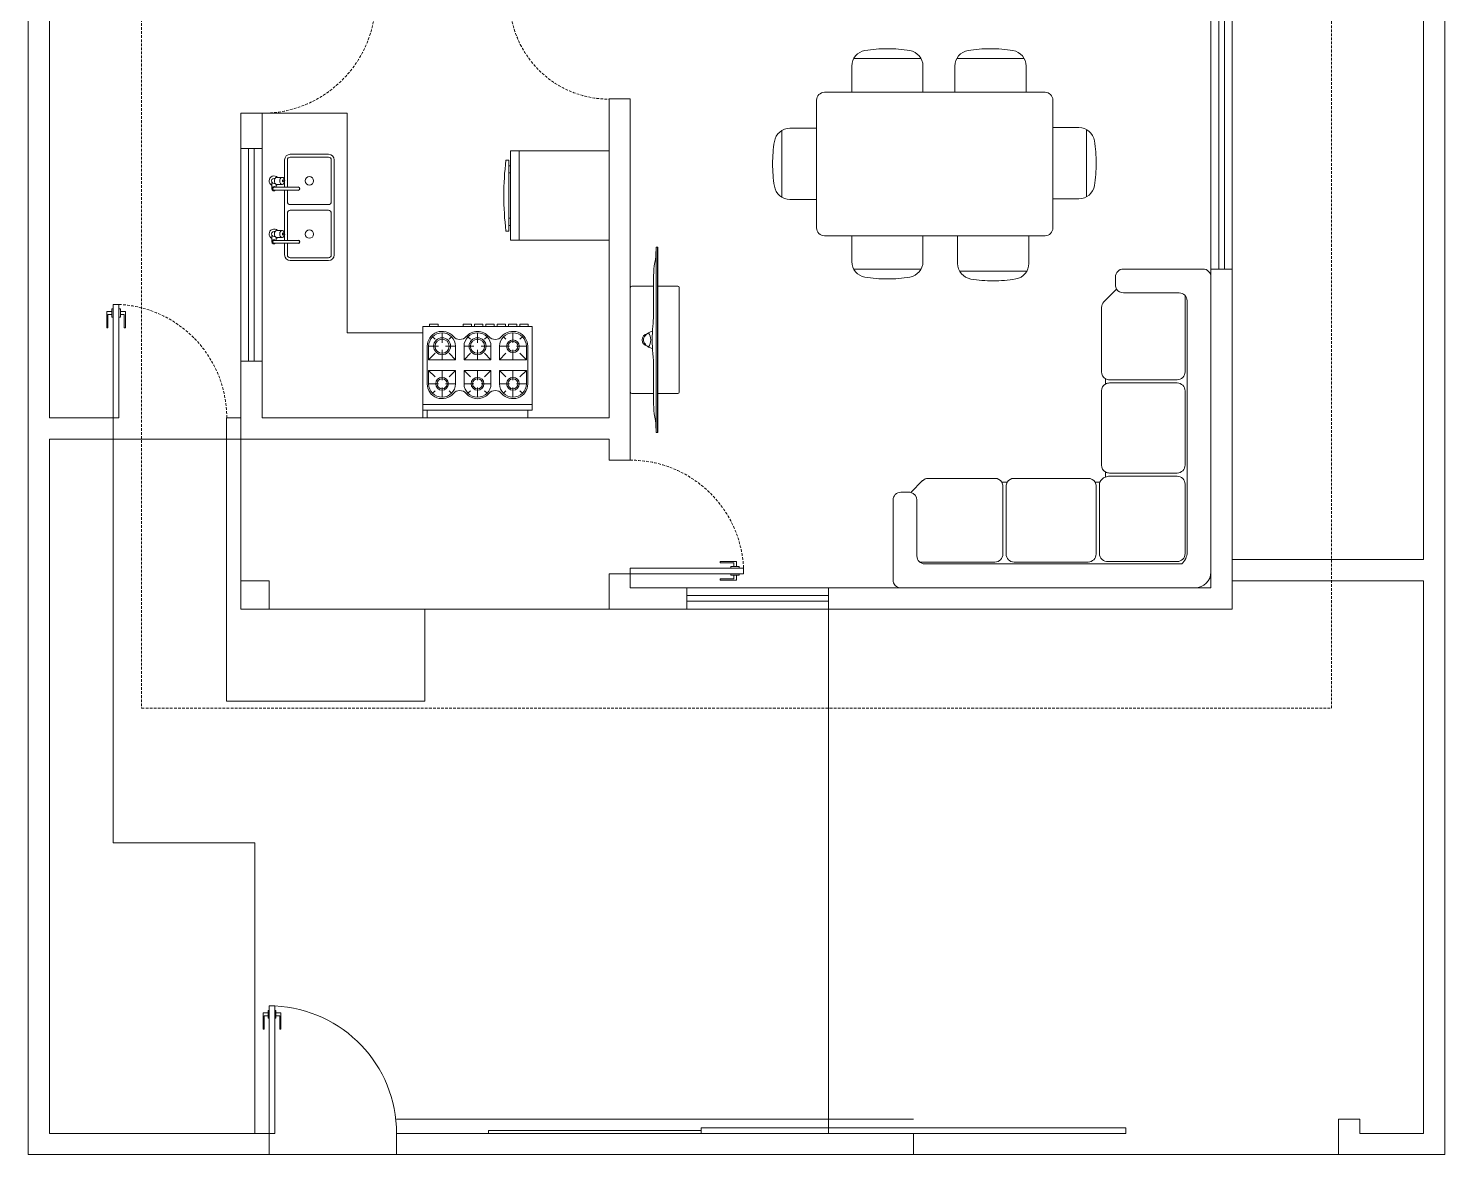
# Model space of a CAD drawing. Header units: centimetres. Extents: x 35234 to 67506, y -7058 to -4021.
# Drawn here: x 65127 to 66127, y -6513 to -5718 of the extents above; entities that cross this region are included whole.
import ezdxf

# ---------------------------------------------------------------- set-up
doc = ezdxf.new("R2010")
doc.units = ezdxf.units.CM
doc.header["$LTSCALE"] = 0.3
doc.linetypes.add('HIDDEN', pattern=[9.525, 6.35, -3.175])
for name, color, linetype, lineweight in [('Blocos', 242, 'Continuous', 5), ('Janelas', 86, 'Continuous', 5), ('Paredes', 87, 'Continuous', 20), ('Piso', 253, 'Continuous', 5), ('Portas', 152, 'Continuous', 5), ('Projeção Cobertura', 52, 'HIDDEN', 15), ('Vegetação', 104, 'Continuous', 13)]:
    doc.layers.add(name, color=color, linetype=linetype, lineweight=lineweight)
doc.layers.get('0').off()

# ---------------------------------------------------------------- blocks, each defined once
blk = doc.blocks.new('Porta 80')
for p, q in [((-5, 75), (-8.5, 75)), ((-8.5, 75), (-8.5, 63.5)), ((-7.75, 63.5), (-7.75, 73)), ((-7.75, 73), (-5, 73)), ((-4, 77), (-5, 77)), ((-5, 77), (-5, 71)), ((-5, 71), (-4, 71)), ((0, 77), (1, 77)), ((1, 71), (0, 71)), ((1, 77), (1, 71)), ((1, 75), (4.5, 75)), ((3.75, 73), (1, 73)), ((3.75, 63.5), (3.75, 73)), ((4.5, 75), (4.5, 63.5)), ((-8.5, 63.5), (-7.75, 63.5)), ((4.5, 63.5), (3.75, 63.5))]:
    blk.add_line(p, q)
blk.add_lwpolyline([(-4, 0), (0, 0), (0, 80), (-4, 80)], close=True)
at = {"linetype": 'HIDDEN'}
blk.add_arc((0, 0), 80.1, 92.86241, 180, dxfattribs=at)
blk = doc.blocks.new('Porta 70')
for p, q in [((-5, 65), (-8.5, 65)), ((-8.5, 65), (-8.5, 53.5)), ((-7.75, 53.5), (-7.75, 63)), ((-7.75, 63), (-5, 63)), ((-4, 67), (-5, 67)), ((-5, 67), (-5, 61)), ((-5, 61), (-4, 61)), ((0, 67), (1, 67)), ((1, 61), (0, 61)), ((1, 67), (1, 61)), ((1, 65), (4.5, 65)), ((3.75, 63), (1, 63)), ((3.75, 53.5), (3.75, 63)), ((4.5, 65), (4.5, 53.5)), ((-8.5, 53.5), (-7.75, 53.5)), ((4.5, 53.5), (3.75, 53.5))]:
    blk.add_line(p, q)
blk.add_lwpolyline([(-4, 0), (0, 0), (0, 70), (-4, 70)], close=True)
at = {"linetype": 'HIDDEN'}
blk.add_arc((0, 0), 70.11, 93.27049, 180, dxfattribs=at)
blk = doc.blocks.new('Janela 100')
for p, q in [((100, 15), (0, 15)), ((0, 15), (0, 0)), ((100, 0), (100, 15)), ((100, 9.5), (0, 9.5)), ((0, 5.5), (100, 5.5)), ((0, 0), (100, 0))]:
    blk.add_line(p, q)
blk = doc.blocks.new('Janela 150')
for p, q in [((150, 15), (0, 15)), ((0, 15), (0, 0)), ((150, 0), (150, 15)), ((150, 9.5), (0, 9.5)), ((0, 5.5), (150, 5.5)), ((0, 0), (150, 0))]:
    blk.add_line(p, q)
blk = doc.blocks.new('Janela 200')
for p, q in [((200, 15), (0, 15)), ((0, 15), (0, 0)), ((200, 0), (200, 15)), ((200, 9.5), (0, 9.5)), ((0, 5.5), (200, 5.5)), ((0, 0), (200, 0))]:
    blk.add_line(p, q)
blk = doc.blocks.new('sofá_5lugares')
at = {"layer": 'Blocos'}
for p, q in [((109.44, 225), (53.21, 225)), ((48.41, 210.81), (39.43, 201.82)), ((47.58, 219.38), (47.58, 213.75)), ((115.06, 11.25), (115.06, 219.38)), ((53.21, 208.13), (92.57, 208.13)), ((96.83, 206.18), (96.83, 152.46)), ((98.19, 202.51), (98.19, 25.29)), ((37.78, 152.46), (37.78, 197.85)), ((40.59, 147.59), (40.59, 143.83)), ((91.2, 146.83), (43.4, 146.83)), ((91.2, 144.59), (43.4, 144.59)), ((37.78, 86.66), (37.78, 138.96)), ((96.83, 138.96), (96.83, 86.66)), ((40.59, 81.79), (40.59, 78.04)), ((91.2, 81.04), (43.4, 81.04)), ((-96.9, 67.33), (-88.59, 75.64)), ((-84.62, 77.28), (-37.46, 77.28)), ((-28.83, 74.47), (-32.59, 74.47)), ((-31.84, 23.86), (-31.84, 71.66)), ((-29.59, 23.86), (-29.59, 71.66)), ((-23.96, 77.28), (28.33, 77.28)), ((36.65, 74.47), (33.2, 74.47)), ((33.96, 23.86), (33.96, 71.66)), ((36.32, 24.15), (36.32, 72.58)), ((91.2, 78.79), (43.4, 78.79)), ((96.83, 73.17), (96.83, 24.17)), ((-109.44, 5.62), (-109.44, 61.86)), ((-103.82, 67.48), (-98.19, 67.48)), ((-92.57, 61.86), (-92.57, 22.49)), ((98.19, 38.92), (98.19, 25.29)), ((-37.46, 18.24), (-90.62, 18.24)), ((33.96, 16.87), (-86.95, 16.87)), ((28.33, 18.24), (-23.96, 18.24)), ((33.96, 16.87), (94.4, 16.87)), ((91.2, 18.54), (42.41, 18.54)), ((-103.82, 0), (103.82, 0))]:
    blk.add_line(p, q, dxfattribs=at)
for centre, radius, start, end in [((53.21, 219.38), 5.62, 90, 180), ((109.44, 219.38), 5.62, 0, 90), ((53.21, 213.75), 5.62, 180, 211.54798), ((53.21, 213.75), 5.62, 211.54798, 270), ((43.4, 197.85), 5.62, 135, 180), ((92.57, 202.51), 5.62, 0, 90), ((43.4, 152.46), 5.62, 180, 240), ((91.2, 152.46), 5.62, 270, 0), ((43.4, 138.96), 5.62, 120, 180), ((43.4, 152.46), 5.62, 240, 270), ((43.4, 138.96), 5.62, 90, 120), ((91.2, 138.96), 5.62, 0, 90), ((43.4, 86.66), 5.62, 180, 240), ((43.4, 86.66), 5.62, 240, 270), ((91.2, 86.66), 5.62, 270, 0), ((-84.62, 71.66), 5.62, 90, 135), ((-37.46, 71.66), 5.62, 30, 90), ((-37.46, 71.66), 5.62, 0, 30), ((-23.96, 71.66), 5.62, 150, 180), ((-23.96, 71.66), 5.62, 90, 150), ((28.33, 71.66), 5.62, 30, 90), ((28.33, 71.66), 5.62, 0, 30), ((41.94, 72.58), 5.62, 160.32587, 180), ((41.94, 72.58), 5.62, 103.87695, 160.32587), ((43.4, 73.17), 5.62, 90, 120), ((91.2, 73.17), 5.62, 0, 90), ((-103.82, 61.86), 5.62, 90, 180), ((-98.19, 61.86), 5.62, 76.6992, 90), ((-98.19, 61.86), 5.62, 0, 76.6992), ((-86.95, 22.49), 5.62, 180, 270), ((-37.46, 23.86), 5.62, 270, 0), ((-23.96, 23.86), 5.62, 180, 270), ((28.33, 23.86), 5.62, 270, 0), ((41.94, 24.15), 5.62, 180, 274.79302), ((91.2, 24.17), 5.62, 270, 0), ((86.95, 25.29), 11.25, 311.51197, 0), ((103.82, 11.25), 11.25, 270, 0), ((-103.82, 5.62), 5.62, 180, 270)]:
    blk.add_arc(centre, radius, start, end, dxfattribs=at)
blk = doc.blocks.new('tv_lcd')
at = {"layer": 'Blocos'}
for p, q in [((36.86, 0), (-36.86, 0)), ((-37.86, -1), (-37.86, -16.48)), ((37.86, -16.48), (37.86, -1)), ((-63.74, -18.2), (-65.3, -18.2)), ((-65.3, -18.2), (-65.3, -19.52)), ((-65.3, -19.16), (65.3, -19.16)), ((-65.3, -19.52), (-37.86, -19.52)), ((-63.74, -18.2), (63.74, -18.2)), ((-37.86, -16.48), (-45.31, -16.48)), ((-19.44, -16.48), (-37.86, -16.48)), ((-37.86, -19.52), (37.86, -19.52)), ((-37.86, -19.52), (-37.86, -33.5)), ((37.86, -16.48), (24.97, -16.48)), ((45.31, -16.48), (37.86, -16.48)), ((37.86, -33.5), (37.86, -19.52)), ((37.86, -19.52), (65.3, -19.52)), ((65.3, -18.2), (63.74, -18.2)), ((65.3, -19.52), (65.3, -18.2)), ((-36.86, -34.5), (36.86, -34.5))]:
    blk.add_line(p, q, dxfattribs=at)
for centre, radius, start, end in [((-36.86, -1), 1, 90, 180), ((36.86, -1), 1, 0, 90), ((1.96, -16.92), 8.07, 115, 171.45203), ((0, -12.71), 4.43, 10.62631, 169.37369), ((0, -12.71), 3.43, 65, 115), ((-1.96, -16.92), 8.07, 8.54797, 65), ((-63.74, 31.54), 49.74, 270, 280.67276), ((-45.31, -66.22), 49.74, 90, 100.67276), ((-19.44, 83.52), 100, 270, 275.57884), ((0, -115.53), 100, 84.42116, 95.57884), ((0, -4.85), 9.55, 237.95314, 302.04686), ((24.97, 229.21), 245.69, 266.44167, 270.00063), ((45.31, -66.22), 49.74, 79.32724, 90), ((63.74, 31.54), 49.74, 259.32724, 270), ((-36.86, -33.5), 1, 180, 270), ((36.86, -33.5), 1, 270, 0)]:
    blk.add_arc(centre, radius, start, end, dxfattribs=at)
blk = doc.blocks.new('mesa_sala_jantar')
at = {"layer": 'Blocos'}
for p, q in [((-24.99, 102.2), (-24.99, 83.44)), ((-23.34, 108.02), (23.59, 108.02)), ((25.23, 83.44), (25.23, 102.2)), ((45.03, 83.44), (-45.03, 83.44)), ((-50.59, 77.88), (-50.59, -77.88)), ((50.59, -77.88), (50.59, 77.88)), ((-74.24, 57.22), (-74.24, 9.69)), ((-68.9, 58.58), (-50.59, 58.58)), ((69.15, 58.58), (50.59, 58.58)), ((74.48, 57.22), (74.48, 9.69)), ((-50.59, 8.28), (-68.83, 8.28)), ((50.59, 8.28), (69.08, 8.28)), ((-75.54, -17.56), (-75.54, -65.1)), ((-70.2, -16.2), (-50.59, -16.2)), ((69.15, -14.25), (50.59, -14.25)), ((74.48, -15.61), (74.48, -63.15)), ((-50.59, -66.5), (-70.13, -66.5)), ((50.59, -64.55), (69.08, -64.55)), ((-45.03, -83.44), (45.03, -83.44)), ((-24.54, -83.44), (-24.54, -101.76)), ((25.68, -101.76), (25.68, -83.44)), ((-23.15, -107.13), (24.3, -107.13))]:
    blk.add_line(p, q, dxfattribs=at)
for centre, radius, start, end in [((-13.87, 102.2), 11.12, 99.37227, 180), ((0.12, 17.45), 97.02, 90, 99.37227), ((0.12, 17.45), 97.02, 80.62773, 90), ((14.11, 102.2), 11.12, 0, 80.62773), ((-45.03, 77.88), 5.56, 90, 180), ((45.03, 77.88), 5.56, 0, 90), ((-68.9, 47.46), 11.12, 90, 170.69364), ((69.15, 47.46), 11.12, 9.30636, 90), ((14.88, 33.73), 96.02, 170.69364, 180.09023), ((-14.63, 33.73), 96.02, 359.90977, 9.30636), ((17.2, 33.74), 98.34, 180.09023, 189.45667), ((-16.96, 33.74), 98.34, 350.54333, 359.90977), ((-68.83, 19.41), 11.12, 189.45667, 270), ((69.08, 19.41), 11.12, 270, 350.54333), ((-70.2, -27.32), 11.12, 90, 170.69364), ((69.15, -25.37), 11.12, 9.30636, 90), ((13.58, -41.05), 96.02, 170.69364, 180.09023), ((-14.63, -39.1), 96.02, 359.90977, 9.30636), ((-16.96, -39.1), 98.34, 350.54333, 359.90977), ((15.9, -41.05), 98.34, 180.09023, 189.45667), ((-70.13, -55.38), 11.12, 189.45667, 270), ((69.08, -53.43), 11.12, 270, 350.54333), ((-45.03, -77.88), 5.56, 180, 270), ((45.03, -77.88), 5.56, 270, 0), ((-13.42, -101.76), 11.12, 180, 260.62773), ((14.56, -101.76), 11.12, 279.37227, 0), ((0.57, -17.01), 97.02, 260.62773, 270), ((0.57, -17.01), 97.02, 270, 279.37227)]:
    blk.add_arc(centre, radius, start, end, dxfattribs=at)
blk = doc.blocks.new('pia_cozinha')
at = {"layer": 'Blocos'}
for p, q in [((0, 214.9), (60, 214.9)), ((0, 214.9), (0, 0)), ((60, 214.9), (60, 60)), ((15.91, 181.94), (15.91, 167.93)), ((17.91, 162.69), (17.91, 181.94)), ((46.91, 185.94), (19.91, 185.94)), ((19.91, 183.94), (46.91, 183.94)), ((48.91, 181.94), (48.91, 152.44)), ((50.91, 114.94), (50.91, 181.94)), ((7, 164.03), (7, 166.04)), ((7, 164.03), (7, 161.69)), ((8.5, 168.94), (9.2, 168.94)), ((8.5, 165.44), (9.2, 165.44)), ((8.5, 162.69), (10, 162.69)), ((8.5, 160.69), (9.62, 160.69)), ((9.62, 160.69), (15.91, 160.69)), ((10, 164.03), (10, 164.78)), ((10, 162.69), (10, 164.03)), ((15.91, 162.69), (10, 162.69)), ((10.46, 169.69), (10.95, 169.69)), ((10.46, 164.69), (10.95, 164.69)), ((14.22, 169.69), (10.95, 169.69)), ((10.95, 164.69), (14.22, 164.69)), ((15.91, 166.44), (15.91, 162.69)), ((15.91, 162.69), (25.5, 162.69)), ((15.91, 160.69), (25.5, 160.69)), ((15.91, 160.69), (15.91, 130.43)), ((17.91, 152.44), (17.91, 160.69)), ((46.91, 150.44), (19.91, 150.44)), ((17.91, 125.19), (17.91, 144.44)), ((19.91, 146.44), (46.91, 146.44)), ((48.91, 144.44), (48.91, 114.94)), ((8.5, 131.44), (9.2, 131.44)), ((10.46, 132.19), (10.95, 132.19)), ((14.22, 132.19), (10.95, 132.19)), ((7, 126.53), (7, 128.54)), ((7, 126.53), (7, 124.19)), ((8.5, 127.94), (9.2, 127.94)), ((8.5, 125.19), (10, 125.19)), ((8.5, 123.19), (9.62, 123.19)), ((9.62, 123.19), (15.91, 123.19)), ((10, 126.53), (10, 127.28)), ((10, 125.19), (10, 126.53)), ((15.91, 125.19), (10, 125.19)), ((10.46, 127.19), (10.95, 127.19)), ((10.95, 127.19), (14.22, 127.19)), ((15.91, 128.94), (15.91, 125.19)), ((15.91, 125.19), (25.5, 125.19)), ((15.91, 123.19), (25.5, 123.19)), ((15.91, 123.19), (15.91, 114.94)), ((17.91, 114.94), (17.91, 123.19)), ((46.91, 112.94), (19.91, 112.94)), ((19.91, 110.94), (46.91, 110.94)), ((60, 60), (113.64, 60)), ((113.64, 60), (113.64, 0)), ((0, 0), (113.64, 0))]:
    blk.add_line(p, q, dxfattribs=at)
for centre in [(33.41, 167.19), (33.41, 129.69)]:
    blk.add_circle(centre, 3, dxfattribs=at)
for centre, radius, start, end in [((19.91, 181.94), 4, 90, 180), ((19.91, 181.94), 2, 90, 180), ((46.91, 181.94), 4, 0, 90), ((46.91, 181.94), 2, 0, 90), ((8.5, 167.19), 3.5, 45.58469, 244.62307), ((8.5, 167.19), 1.75, 90, 204.61998), ((6, 166.04), 1, 360, 24.61998), ((8.5, 167.19), 1.75, 211.00272, 270), ((8.5, 161.69), 1.5, 41.81031, 180), ((8.5, 161.69), 1.5, 180, 318.18969), ((8.5, 161.69), 1, 90.00021, 270.00021), ((12.22, 167.19), 3.52, 163.67505, 180), ((12.22, 167.19), 3.52, 180, 196.32495), ((11.35, 167.44), 2.62, 144.73561, 163.67505), ((11.35, 166.94), 2.62, 196.32495, 215.26439), ((10.81, 167.83), 1.95, 120.36119, 144.73561), ((10.81, 166.55), 1.95, 215.26439, 239.63881), ((10.46, 168.42), 1.27, 90, 120.36119), ((10.46, 165.96), 1.27, 239.63881, 270), ((8.5, 167.19), 3.5, 295.37693, 314.41531), ((15.98, 167.19), 3.52, 163.67505, 180), ((15.98, 167.19), 3.52, 180, 196.32495), ((15.11, 167.44), 2.62, 144.73561, 163.67505), ((15.11, 166.94), 2.62, 196.32495, 215.26439), ((14.57, 167.83), 1.95, 120.36119, 144.73561), ((14.57, 166.55), 1.95, 215.26439, 239.63881), ((14.22, 168.42), 1.27, 90, 120.36119), ((14.22, 165.96), 1.27, 239.63881, 270), ((14.22, 168.42), 1.27, 59.63881, 90), ((14.22, 165.96), 1.27, 270, 300.36119), ((15.5, 167.19), 1.06, 163.67505, 180), ((15.5, 167.19), 1.06, 180, 196.32495), ((15.24, 167.27), 0.787, 144.73561, 163.67505), ((15.24, 167.11), 0.787, 196.32495, 215.26439), ((15.08, 167.38), 0.586, 120.36119, 144.73561), ((15.08, 167), 0.586, 215.26439, 239.63881), ((14.97, 167.56), 0.381, 90, 120.36119), ((14.97, 166.82), 0.381, 239.63881, 270), ((13.88, 167.83), 1.95, 35.26439, 59.63881), ((13.88, 166.55), 1.95, 300.36119, 324.73561), ((14.97, 167.56), 0.381, 59.63881, 90), ((14.97, 166.82), 0.381, 270, 300.36119), ((14.87, 167.38), 0.586, 35.26439, 59.63881), ((14.87, 167), 0.586, 300.36119, 324.73561), ((14.7, 167.27), 0.787, 16.32495, 35.26439), ((14.7, 167.11), 0.787, 324.73561, 343.67505), ((14.45, 167.19), 1.06, 360, 16.32495), ((14.45, 167.19), 1.06, 343.67505, 0), ((13.33, 167.44), 2.62, 16.32495, 35.26439), ((13.33, 166.94), 2.62, 324.73561, 343.67505), ((12.47, 167.19), 3.52, 12.20542, 16.32495), ((12.47, 167.19), 3.52, 343.67505, 347.79458), ((12.47, 167.19), 3.52, 0, 12.20542), ((12.47, 167.19), 3.52, 347.79458, 360), ((25.5, 161.69), 1.25, 233.1301, 126.8699), ((25.5, 161.69), 1, 270.00012, 90.00012), ((19.91, 152.44), 2, 180, 270), ((46.91, 152.44), 2, 270, 0), ((19.91, 144.44), 2, 90, 180), ((46.91, 144.44), 2, 0, 90), ((8.5, 129.69), 3.5, 45.58469, 244.62307), ((8.5, 129.69), 1.75, 90, 204.61998), ((12.22, 129.69), 3.52, 163.67505, 180), ((11.35, 129.94), 2.62, 144.73561, 163.67505), ((10.81, 130.33), 1.95, 120.36119, 144.73561), ((10.46, 130.92), 1.27, 90, 120.36119), ((15.98, 129.69), 3.52, 163.67505, 180), ((15.11, 129.94), 2.62, 144.73561, 163.67505), ((14.57, 130.33), 1.95, 120.36119, 144.73561), ((14.22, 130.92), 1.27, 90, 120.36119), ((14.22, 130.92), 1.27, 59.63881, 90), ((15.24, 129.77), 0.787, 144.73561, 163.67505), ((15.08, 129.88), 0.586, 120.36119, 144.73561), ((14.97, 130.06), 0.381, 90, 120.36119), ((13.88, 130.33), 1.95, 35.26439, 59.63881), ((14.97, 130.06), 0.381, 59.63881, 90), ((14.87, 129.88), 0.586, 35.26439, 59.63881), ((14.7, 129.77), 0.787, 16.32495, 35.26439), ((13.33, 129.94), 2.62, 16.32495, 35.26439), ((12.47, 129.69), 3.52, 12.20542, 16.32495), ((12.47, 129.69), 3.52, 0, 12.20542), ((6, 128.54), 1, 360, 24.61998), ((8.5, 129.69), 1.75, 211.00272, 270), ((8.5, 124.19), 1.5, 41.81031, 180), ((8.5, 124.19), 1.5, 180, 318.18969), ((8.5, 124.19), 1, 90.00021, 270.00021), ((12.22, 129.69), 3.52, 180, 196.32495), ((11.35, 129.44), 2.62, 196.32495, 215.26439), ((10.81, 129.05), 1.95, 215.26439, 239.63881), ((10.46, 128.46), 1.27, 239.63881, 270), ((8.5, 129.69), 3.5, 295.37693, 314.41531), ((15.98, 129.69), 3.52, 180, 196.32495), ((15.11, 129.44), 2.62, 196.32495, 215.26439), ((14.57, 129.05), 1.95, 215.26439, 239.63881), ((14.22, 128.46), 1.27, 239.63881, 270), ((14.22, 128.46), 1.27, 270, 300.36119), ((15.5, 129.69), 1.06, 163.67505, 180), ((15.5, 129.69), 1.06, 180, 196.32495), ((15.24, 129.61), 0.787, 196.32495, 215.26439), ((15.08, 129.5), 0.586, 215.26439, 239.63881), ((14.97, 129.32), 0.381, 239.63881, 270), ((13.88, 129.05), 1.95, 300.36119, 324.73561), ((14.97, 129.32), 0.381, 270, 300.36119), ((14.87, 129.5), 0.586, 300.36119, 324.73561), ((14.7, 129.61), 0.787, 324.73561, 343.67505), ((14.45, 129.69), 1.06, 0, 16.32495), ((14.45, 129.69), 1.06, 343.67505, 0), ((13.33, 129.44), 2.62, 324.73561, 343.67505), ((12.47, 129.69), 3.52, 343.67505, 347.79458), ((12.47, 129.69), 3.52, 347.79458, 360), ((25.5, 124.19), 1.25, 233.1301, 126.8699), ((25.5, 124.19), 1, 270.00012, 90.00012), ((19.91, 114.94), 4, 180, 270), ((19.91, 114.94), 2, 180, 270), ((46.91, 114.94), 2, 270, 0), ((46.91, 114.94), 4, 270, 0)]:
    blk.add_arc(centre, radius, start, end, dxfattribs=at)
blk = doc.blocks.new('fogão_6bocas')
at = {"layer": 'Blocos'}
for p, q in [((-33.81, 64.5), (-38.5, 64.5)), ((-38.5, 64.5), (-38.5, 5.5)), ((-27.82, 66), (-33.81, 66)), ((-33.81, 66), (-33.81, 64.5)), ((-27.82, 64.5), (-33.81, 64.5)), ((-27.82, 64.5), (-27.82, 66)), ((-10.19, 64.5), (-27.82, 64.5)), ((-25, 60), (-25, 53)), ((-4.19, 66), (-10.19, 66)), ((-10.19, 66), (-10.19, 64.5)), ((-4.19, 64.5), (-10.19, 64.5)), ((-4.19, 64.5), (-4.19, 66)), ((-2.19, 64.5), (-4.19, 64.5)), ((3.81, 66), (-2.19, 66)), ((-2.19, 66), (-2.19, 64.5)), ((3.81, 64.5), (-2.19, 64.5)), ((0, 60), (0, 53)), ((3.81, 64.5), (3.81, 66)), ((5.81, 64.5), (3.81, 64.5)), ((11.81, 66), (5.81, 66)), ((5.81, 66), (5.81, 64.5)), ((11.81, 64.5), (5.81, 64.5)), ((11.81, 64.5), (11.81, 66)), ((13.81, 64.5), (11.81, 64.5)), ((19.81, 66), (13.81, 66)), ((13.81, 66), (13.81, 64.5)), ((19.81, 64.5), (13.81, 64.5)), ((19.81, 64.5), (19.81, 66)), ((21.81, 64.5), (19.81, 64.5)), ((27.81, 66), (21.81, 66)), ((21.81, 66), (21.81, 64.5)), ((27.81, 64.5), (21.81, 64.5)), ((25, 60), (25, 53)), ((27.81, 64.5), (27.81, 66)), ((29.81, 64.5), (27.81, 64.5)), ((35.81, 66), (29.81, 66)), ((29.81, 66), (29.81, 64.5)), ((35.81, 64.5), (29.81, 64.5)), ((35.81, 64.5), (35.81, 66)), ((38.5, 64.5), (35.81, 64.5)), ((38.5, 5.5), (38.5, 64.5)), ((-35.5, 24), (-35.5, 50.5)), ((-34.5, 41), (-34.5, 50.5)), ((-34.5, 50.5), (-27.5, 50.5)), ((-29.95, 55.45), (-31.72, 57.22)), ((-22.5, 50.5), (-15.5, 50.5)), ((-20.05, 55.45), (-18.28, 57.22)), ((-15.5, 50.5), (-15.5, 41)), ((-9.5, 41), (-9.5, 50.5)), ((-9.5, 50.5), (-2.5, 50.5)), ((-4.95, 55.45), (-6.72, 57.22)), ((2.5, 50.5), (9.5, 50.5)), ((4.95, 55.45), (6.72, 57.22)), ((9.5, 50.5), (9.5, 41)), ((22.5, 50.5), (15.5, 50.5)), ((15.5, 50.5), (15.5, 41)), ((20.05, 55.45), (18.28, 57.22)), ((34.5, 50.5), (27.5, 50.5)), ((29.95, 55.45), (31.72, 57.22)), ((34.5, 41), (34.5, 50.5)), ((35.5, 50.5), (35.5, 24)), ((-29.95, 45.55), (-34.5, 41)), ((-15.5, 41), (-34.5, 41)), ((-25, 48), (-25, 41)), ((-20.05, 45.55), (-15.5, 41)), ((-4.95, 45.55), (-9.5, 41)), ((9.5, 41), (-9.5, 41)), ((0, 48), (0, 41)), ((4.95, 45.55), (9.5, 41)), ((20.05, 45.55), (15.5, 41)), ((15.5, 41), (34.5, 41)), ((25, 48), (25, 41)), ((29.95, 45.55), (34.5, 41)), ((-29.95, 28.95), (-34.5, 33.5)), ((-15.5, 33.5), (-34.5, 33.5)), ((-34.5, 33.5), (-34.5, 24)), ((-25, 26.5), (-25, 33.5)), ((-20.05, 28.95), (-15.5, 33.5)), ((-15.5, 24), (-15.5, 33.5)), ((9.5, 33.5), (-9.5, 33.5)), ((-9.5, 33.5), (-9.5, 24)), ((-4.95, 28.95), (-9.5, 33.5)), ((0, 26.5), (0, 33.5)), ((4.95, 28.95), (9.5, 33.5)), ((9.5, 24), (9.5, 33.5)), ((15.5, 24), (15.5, 33.5)), ((15.5, 33.5), (34.5, 33.5)), ((20.05, 28.95), (15.5, 33.5)), ((25, 26.5), (25, 33.5)), ((29.95, 28.95), (34.5, 33.5)), ((34.5, 33.5), (34.5, 24)), ((-34.5, 24), (-27.5, 24)), ((-25, 14.5), (-25, 21.5)), ((-22.5, 24), (-15.5, 24)), ((-9.5, 24), (-2.5, 24)), ((0, 14.5), (0, 21.5)), ((2.5, 24), (9.5, 24)), ((22.5, 24), (15.5, 24)), ((25, 14.5), (25, 21.5)), ((34.5, 24), (27.5, 24)), ((-29.95, 19.05), (-31.72, 17.28)), ((-20.05, 19.05), (-18.28, 17.28)), ((-4.95, 19.05), (-6.72, 17.28)), ((4.95, 19.05), (6.72, 17.28)), ((20.05, 19.05), (18.28, 17.28)), ((29.95, 19.05), (31.72, 17.28)), ((-38.5, 9.5), (38.5, 9.5)), ((-38.5, 5.5), (-35.5, 5.5)), ((-35.5, 5.5), (35.5, 5.5)), ((-35.5, 5.5), (-35.5, 0)), ((-35.5, 0), (35.5, 0)), ((35.5, 0), (35.5, 5.5)), ((35.5, 5.5), (38.5, 5.5))]:
    blk.add_line(p, q, dxfattribs=at)
for centre, radius in [((-25, 50.5), 6), ((-25, 50.5), 5), ((0, 50.5), 6), ((0, 50.5), 5), ((25, 50.5), 4.5), ((25, 50.5), 3.5), ((-25, 24), 4.5), ((-25, 24), 3.5), ((0, 24), 4.5), ((0, 24), 3.5), ((25, 24), 4.5), ((25, 24), 3.5)]:
    blk.add_circle(centre, radius, dxfattribs=at)
for centre, radius, start, end in [((-25, 50.5), 10.5, 40.74905, 180), ((-25, 50.5), 9.5, 0, 180), ((0, 50.5), 9.5, 0, 180), ((0, 50.5), 10.5, 40.74905, 139.25095), ((25, 50.5), 9.5, 0, 180), ((25, 50.5), 10.5, 0, 139.25095), ((-12.5, 61.27), 6, 220.74905, 319.25095), ((12.5, 61.27), 6, 220.74905, 319.25095), ((-25, 24), 10.5, 180, 319.25095), ((-25, 24), 9.5, 180, 0), ((0, 24), 9.5, 180, 0), ((25, 24), 9.5, 180, 0), ((25, 24), 10.5, 220.74905, 0), ((-12.5, 13.23), 6, 40.74905, 139.25095), ((0, 24), 10.5, 220.74905, 319.25095), ((12.5, 13.23), 6, 40.74905, 139.25095)]:
    blk.add_arc(centre, radius, start, end, dxfattribs=at)
blk = doc.blocks.new('geladeira')
at = {"layer": 'Blocos'}
for p, q in [((-25, 72.78), (-25, 70.78)), ((-25, 70.78), (-21, 70.78)), ((-16, 70.78), (-21, 70.78)), ((-21, 70.78), (-21, 69.5)), ((-16, 69.5), (-16, 70.78)), ((-16, 70.78), (16, 70.78)), ((21, 70.78), (16, 70.78)), ((16, 70.78), (16, 69.5)), ((21, 69.5), (21, 70.78)), ((21, 70.78), (25, 70.78)), ((25, 70.78), (25, 72.78)), ((-21, 69.5), (-31.55, 69.5)), ((-31.55, 69.5), (-31.55, 0)), ((31.55, 63.5), (-31.55, 63.5)), ((-16, 69.5), (-21, 69.5)), ((16, 69.5), (-16, 69.5)), ((21, 69.5), (16, 69.5)), ((31.55, 69.5), (21, 69.5)), ((31.55, 0), (31.55, 69.5)), ((-31.55, 0), (31.55, 0))]:
    blk.add_line(p, q, dxfattribs=at)
blk.add_arc((0, -134.84), 209.12, 83.134, 96.866, dxfattribs=at)
blk = doc.blocks.new('porta90')
at = {"layer": 'Portas'}
for p, q in [((0, 0), (0, 90)), ((0, 90), (4, 90)), ((4, 90), (4, 0)), ((-0.75, 85), (-4.25, 85)), ((-4.25, 85), (-4.25, 73.5)), ((-3.5, 73.5), (-3.5, 83)), ((-3.5, 83), (-0.75, 83)), ((0, 86.75), (-0.75, 86.75)), ((-0.75, 86.75), (-0.75, 81.25)), ((-0.75, 81.25), (0, 81.25)), ((4, 86.75), (4.75, 86.75)), ((4.75, 81.25), (4, 81.25)), ((4.75, 86.75), (4.75, 81.25)), ((4.75, 85), (8.25, 85)), ((7.5, 83), (4.75, 83)), ((7.5, 73.5), (7.5, 83)), ((8.25, 85), (8.25, 73.5)), ((-4.25, 73.5), (-3.5, 73.5)), ((8.25, 73.5), (7.5, 73.5)), ((4, 0), (0, 0))]:
    blk.add_line(p, q, dxfattribs=at)
blk.add_arc((0, 0), 90, 0, 87.4552, dxfattribs=at)
blk = doc.blocks.new('Portão 300')
for points in [[(-150, 0), (0, 0), (0, 2), (-150, 2)], [(0, 0), (300, 0), (300, 4), (0, 4)]]:
    blk.add_lwpolyline(points, close=True)

msp = doc.modelspace()

# ---------------------------------------------------------------- linework, layer by layer
at = {"layer": 'Paredes'}
for p, q in [((65537.224, -5768.176), (65537.224, -5993.176)), ((65537.224, -5768.176), (65552.224, -5768.176)), ((65552.224, -5768.176), (65552.224, -6023.176)), ((65277.224, -5778.176), (65277.224, -5803.176)), ((65292.224, -5778.176), (65277.224, -5778.176)), ((65292.224, -5778.176), (65292.224, -5803.176)), ((65292.224, -5803.176), (65277.224, -5803.176)), ((65962.224, -6113.176), (65962.224, -5888.176)), ((65977.224, -5888.176), (65962.224, -5888.176)), ((65977.224, -6128.176), (65977.224, -5888.176)), ((65277.224, -5953.176), (65277.224, -6008.176)), ((65292.224, -5953.176), (65277.224, -5953.176)), ((65292.224, -5953.176), (65292.224, -5993.176)), ((65142.224, -5993.176), (65187.224, -5993.176)), ((65187.224, -6008.176), (65187.224, -5993.176)), ((65267.224, -5993.176), (65277.224, -5993.176)), ((65267.224, -6008.176), (65267.224, -5993.176)), ((65292.224, -5993.176), (65537.224, -5993.176)), ((65142.224, -6008.176), (65187.224, -6008.176)), ((65267.224, -6008.176), (65537.224, -6008.176)), ((65537.224, -6008.176), (65537.224, -6023.176)), ((65537.224, -6023.176), (65552.224, -6023.176)), ((65977.224, -6093.176), (66112.224, -6093.176)), ((65537.224, -6103.176), (65537.224, -6128.176)), ((65552.224, -6103.176), (65537.224, -6103.176)), ((65552.224, -6103.176), (65552.224, -6113.176)), ((65977.224, -6108.176), (66112.224, -6108.176)), ((65552.224, -6113.176), (65592.224, -6113.176)), ((65592.224, -6113.176), (65592.224, -6128.176)), ((65692.224, -6113.176), (65962.224, -6113.176)), ((65692.224, -6113.176), (65692.224, -6128.176)), ((65537.224, -6128.176), (65592.224, -6128.176)), ((65692.224, -6128.176), (65977.224, -6128.176)), ((66052.224, -6513.176), (66052.224, -6488.176)), ((66052.224, -6488.176), (66067.224, -6488.176)), ((66067.224, -6488.176), (66067.224, -6498.176)), ((65297.224, -6513.176), (65297.224, -6498.176)), ((65387.224, -6513.176), (65387.224, -6498.176)), ((65752.224, -6513.176), (65752.224, -6498.176))]:
    msp.add_line(p, q, dxfattribs=at)
for points in [[(66052.224, -6513.176), (66127.224, -6513.176), (66127.224, -5078.176), (65127.224, -5078.176), (65127.224, -6513.176), (65297.224, -6513.176)], [(66112.224, -6093.176), (66112.224, -5093.176), (65142.224, -5093.176), (65142.224, -5993.176)], [(65142.224, -6008.176), (65142.224, -6498.176), (65297.224, -6498.176)], [(66067.224, -6498.176), (66112.224, -6498.176), (66112.224, -6108.176)], [(65387.224, -6488.176), (65752.224, -6488.176)], [(65387.224, -6498.176), (65752.224, -6498.176)], [(65387.224, -6513.176), (65752.224, -6513.176)]]:
    msp.add_lwpolyline(points, dxfattribs=at)
msp.add_lwpolyline([(65277.224, -6128.176), (65297.224, -6128.176), (65297.224, -6108.176), (65277.224, -6108.176)], close=True, dxfattribs=at)
at = {"layer": 'Piso'}
for p, q in [((65187.224, -6008.176), (65267.224, -6008.176)), ((65277.224, -6008.176), (65277.224, -6128.176)), ((65277.224, -6128.176), (65537.224, -6128.176)), ((65297.224, -6513.176), (65387.224, -6513.176)), ((65752.224, -6513.176), (66052.224, -6513.176))]:
    msp.add_line(p, q, dxfattribs=at)
at = {"layer": 'Projeção Cobertura'}
msp.add_lwpolyline([(65207.224, -5223.176), (65207.224, -6198.176), (66047.224, -6198.176), (66047.224, -5223.176)], close=True, dxfattribs=at)
at = {"layer": 'Vegetação'}
for p, q in [((65187.224, -6008.176), (65187.224, -6293.176)), ((65267.224, -6008.176), (65267.224, -6193.176)), ((65407.224, -6193.176), (65407.224, -6128.176)), ((65692.224, -6128.176), (65692.224, -6498.176)), ((65267.224, -6193.176), (65407.224, -6193.176)), ((65187.224, -6293.176), (65287.224, -6293.176)), ((65287.224, -6293.176), (65287.224, -6498.176))]:
    msp.add_line(p, q, dxfattribs=at)

# ---------------------------------------------------------------- block references
at = {"layer": 'Blocos', "rotation": 90}
for name, p in [('mesa_sala_jantar', (65767.174, -5814.072)), ('geladeira', (65537.224, -5836.375)), ('tv_lcd', (65552.224, -5938.171))]:
    msp.add_blockref(name, p, dxfattribs=at)
at = {"layer": 'Blocos'}
for name, p in [('pia_cozinha', (65292.224, -5993.176)), ('sofá_5lugares', (65847.16, -6113.176)), ('fogão_6bocas', (65444.368, -5993.176))]:
    msp.add_blockref(name, p, dxfattribs=at)
at = {"layer": 'Janelas', "rotation": 90}
for name, p in [('Janela 200', (65977.224, -5888.176)), ('Janela 150', (65292.224, -5953.176))]:
    msp.add_blockref(name, p, dxfattribs=at)
at = {"layer": 'Janelas'}
msp.add_blockref('Janela 100', (65592.224, -6128.176), dxfattribs=at)
at = {"layer": 'Paredes'}
msp.add_blockref('porta90', (65297.224, -6498.176), dxfattribs=at)
at = {"layer": 'Portas', "xscale": -1, "rotation": 270.0000000000065}
msp.add_blockref('Porta 80', (65292.224, -5698.176), dxfattribs=at)
at = {"layer": 'Portas'}
for name, p, rotation in [('Porta 70', (65537.224, -5698.176), 90), ('Porta 80', (65552.224, -6103.176), 269.9999999999935)]:
    msp.add_blockref(name, p, dxfattribs=dict(at, rotation=rotation))
at = {"layer": 'Portas', "xscale": -1}
msp.add_blockref('Porta 80', (65187.224, -5993.176), dxfattribs=at)
at = {"layer": 'Portas'}
msp.add_blockref('Portão 300', (65602.224, -6498.176), dxfattribs=at)

doc.saveas('drawing.dxf')
